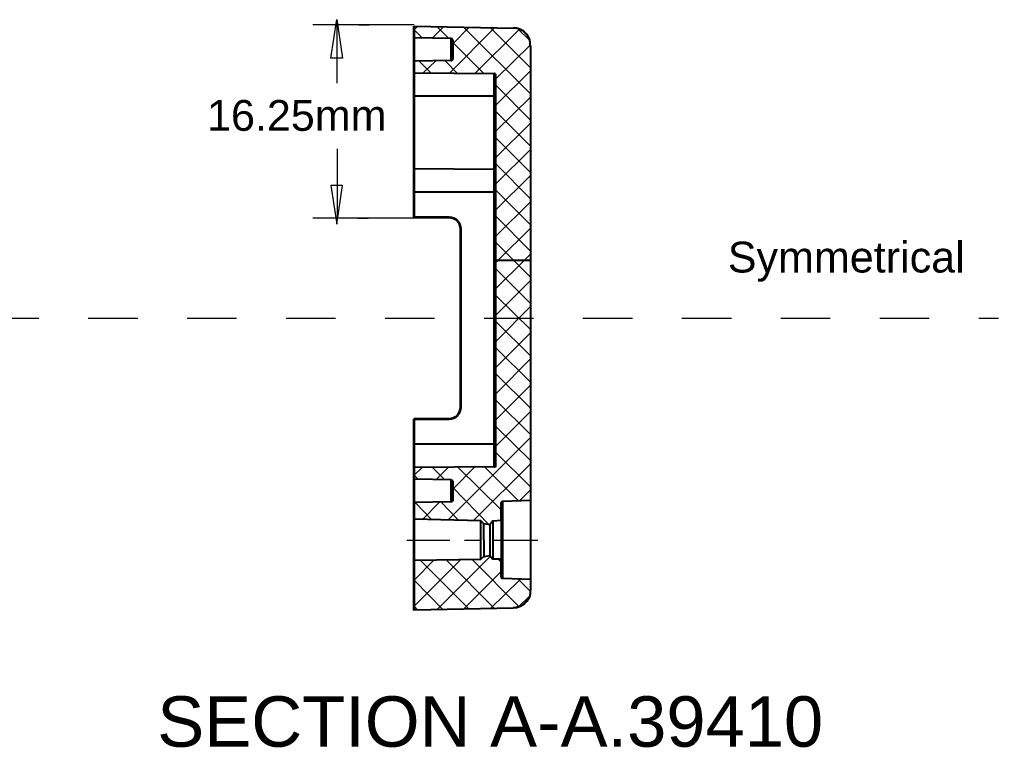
# Model space of a CAD drawing. Header units: inches. Extents: x -3.69 to 3.72, y -4.51 to 4.58.
# Drawn here: x 0.427 to 3.725, y -4.331 to -1.877 of the extents above; entities that cross this region are included whole.
import ezdxf

# ---------------------------------------------------------------- set-up
doc = ezdxf.new("R2010")
doc.units = ezdxf.units.IN
doc.header["$MEASUREMENT"] = 0
doc.linetypes.add('AI-Linetype-1', pattern=[0.333334, 0.166667, -0.166667])
doc.layers.add('Default', color=7, linetype='Continuous')
doc.layers.add('PCB', color=7, linetype='Continuous')

# ---------------------------------------------------------------- blocks, each defined once
blk = doc.blocks.new('block 15')
at = {"layer": 'Default', "color": 6, "true_color": 0xff00ff, "insert": (0.8905, -4.331), "char_height": 0.17, "attachment_point": 7}
blk.add_mtext('\\fArial|b0|i0|c0|p34;\\W1;SECTION A-A.39410', dxfattribs=at)
blk = doc.blocks.new('block 14')
at = {"layer": 'Default'}
blk.add_blockref('block 15', (0, 0), dxfattribs=at)
blk = doc.blocks.new('block 20')
at = {"layer": 'Default', "color": 150, "true_color": 0x0080ff, "insert": (1.0582, -2.2538), "char_height": 0.103889, "attachment_point": 7}
blk.add_mtext('\\fArial|b0|i0|c0|p34;\\W1;16.25mm', dxfattribs=at)
blk = doc.blocks.new('block 26')
at = {"layer": 'Default', "color": 6, "true_color": 0xff00ff, "insert": (2.8128, -2.7613), "char_height": 0.103889, "attachment_point": 7}
blk.add_mtext('\\fArial|b0|i0|c0|p34;\\W1;Symmetrical', dxfattribs=at)

msp = doc.modelspace()

# ---------------------------------------------------------------- linework, layer by layer
at = {"layer": 'Default', "color": 150, "lineweight": 18, "true_color": 0x0080ff}
for points in [[(1.4951, -1.8773), (1.515, -2.0072), (1.475, -2.0072), (1.4951, -1.8773)], [(1.4951, -1.8773), (1.4951, -2.0922)], [(1.4983, -2.552), (1.4983, -2.313)], [(1.4951, -2.5668), (1.515, -2.4368), (1.475, -2.4368), (1.4951, -2.5668)]]:
    msp.add_lwpolyline(points, dxfattribs=at)
at = {"layer": 'Default', "color": 7, "lineweight": 25, "true_color": 0xffffff}
for points in [[(1.756, -1.9391), (1.756, -1.8991)], [(1.756, -1.8991), (2.0908, -1.9058)], [(2.1492, -1.9658), (2.1475, -1.9641), (2.1475, -1.9524), (2.1475, -1.9508), (2.1458, -1.9508), (2.1458, -1.9458), (2.1442, -1.9441), (2.1442, -1.9408), (2.1425, -1.9408), (2.1425, -1.9374), (2.1408, -1.9374), (2.1408, -1.9341), (2.1392, -1.9341), (2.1392, -1.9324), (2.1375, -1.9308), (2.1375, -1.9291), (2.1358, -1.9291), (2.1358, -1.9275), (2.1342, -1.9275), (2.1342, -1.9258), (2.1325, -1.9258), (2.1325, -1.9241), (2.1292, -1.9208), (2.1275, -1.9208), (2.1275, -1.9191), (2.1258, -1.9191), (2.1258, -1.9175), (2.1242, -1.9175), (2.1242, -1.9158), (2.1225, -1.9158), (2.1208, -1.9141), (2.1192, -1.9141), (2.1192, -1.9124), (2.1158, -1.9124), (2.1158, -1.9108), (2.1125, -1.9108), (2.1125, -1.9091), (2.1092, -1.9091), (2.1075, -1.9075), (2.1025, -1.9075), (2.1025, -1.9058), (2.1008, -1.9058), (2.0908, -1.9058), (2.0892, -1.9058)], [(1.756, -1.9391), (1.756, -1.9408), (1.756, -2.0041), (1.756, -2.0174)], [(1.8859, -1.9458), (1.8843, -1.9441), (1.8843, -1.9424), (1.8826, -1.9424), (1.8809, -1.9408), (1.756, -1.9391)], [(1.8809, -2.0157), (1.8809, -2.0058), (1.8809, -1.9424), (1.8809, -1.9408)], [(1.8859, -1.9458), (1.8859, -2.0107)], [(2.1492, -2.6888), (2.1492, -1.9658)], [(1.8809, -2.0157), (1.8826, -2.0157), (1.8843, -2.0141), (1.8843, -2.0124), (1.8859, -2.0124), (1.8859, -2.0107)], [(1.8809, -2.0157), (1.756, -2.0174)], [(1.756, -2.0574), (1.756, -2.0174)], [(2.0309, -2.1357), (2.0259, -2.1357), (1.756, -2.1357), (1.756, -2.1224), (1.756, -2.0591), (1.756, -2.0574)], [(1.756, -2.0574), (2.0259, -2.0591)], [(2.0259, -2.1357), (2.0259, -2.1224), (2.0259, -2.0607), (2.0259, -2.0591)], [(2.0309, -2.0641), (2.0309, -2.0624), (2.0292, -2.0607), (2.0275, -2.0607), (2.0275, -2.0591), (2.0259, -2.0591)], [(2.0309, -2.6888), (2.0309, -2.0641)], [(2.0259, -2.3823), (1.756, -2.3806), (1.756, -2.3789), (1.756, -2.1607), (1.756, -2.1357)], [(2.0309, -2.3873), (2.0309, -2.3839), (2.0292, -2.3839), (2.0275, -2.3823), (2.0259, -2.3823), (2.0259, -2.3806), (2.0259, -2.159), (2.0259, -2.1357)], [(2.0259, -2.4589), (1.756, -2.4589), (1.756, -2.4456), (1.756, -2.3856), (1.756, -2.3806)], [(2.0259, -2.4589), (2.0259, -2.4456), (2.0259, -2.3839), (2.0259, -2.3823)], [(1.756, -2.5444), (1.756, -2.4589)], [(2.0259, -3.3086), (2.0259, -2.4589)], [(2.0309, -2.4589), (2.0259, -2.4589)], [(2.0259, -3.3852), (2.0275, -3.3852), (2.0292, -3.3835), (2.0309, -3.3835), (2.0309, -3.3802), (2.0309, -2.6888), (2.1492, -2.6888)], [(2.1492, -3.4985), (2.1492, -2.6888)], [(1.756, -3.3086), (1.756, -3.2231)], [(1.756, -3.3869), (1.756, -3.3835), (1.756, -3.3219), (1.756, -3.3086)], [(2.0259, -3.3086), (1.756, -3.3086)], [(2.0309, -3.3086), (2.0259, -3.3086)], [(2.0259, -3.3852), (2.0259, -3.3835), (2.0259, -3.3219), (2.0259, -3.3086)], [(2.0259, -3.3852), (1.756, -3.3869)], [(1.8809, -3.4285), (1.756, -3.4269), (1.756, -3.3869)], [(1.756, -3.5052), (1.756, -3.4952), (1.756, -3.4285), (1.756, -3.4269)], [(1.8809, -3.4285), (1.8826, -3.4302), (1.8843, -3.4302), (1.8843, -3.4319), (1.8859, -3.4335)], [(1.8809, -3.5035), (1.8809, -3.4968), (1.8809, -3.4302), (1.8809, -3.4285)], [(1.8859, -3.4335), (1.8859, -3.4985)], [(1.8809, -3.5035), (1.756, -3.5052)], [(1.9909, -3.5768), (1.9809, -3.5668), (1.756, -3.5618), (1.756, -3.5052)], [(1.8859, -3.4985), (1.8859, -3.5002), (1.8843, -3.5002), (1.8843, -3.5018), (1.8826, -3.5018), (1.8826, -3.5035), (1.8809, -3.5035)], [(2.1492, -3.4985), (2.0542, -3.5018), (2.0525, -3.5018), (2.0525, -3.5035), (2.0509, -3.5035), (2.0492, -3.5052), (2.0492, -3.5068)], [(2.0492, -3.5651), (2.0492, -3.5068)], [(2.0542, -3.5018), (2.0542, -3.5035), (2.0542, -3.7567), (2.0542, -3.7601)], [(2.1492, -3.7634), (2.1492, -3.7601), (2.1492, -3.5002), (2.1492, -3.4985)], [(1.756, -3.7001), (1.756, -3.6968), (1.756, -3.5635), (1.756, -3.5618)], [(1.9809, -3.6968), (1.9809, -3.6951), (1.9809, -3.5701), (1.9809, -3.5668)], [(1.9909, -3.5768), (1.9926, -3.5768)], [(1.9909, -3.6318), (1.9909, -3.5768), (1.9926, -3.5768)], [(2.0109, -3.5801), (1.9909, -3.5768)], [(1.9909, -3.6318), (1.9909, -3.5768)], [(2.0209, -3.5668), (2.0109, -3.5801)], [(2.0109, -3.5801), (2.0109, -3.5818), (2.0109, -3.6818), (2.0109, -3.6834)], [(2.0492, -3.5651), (2.0492, -3.5668), (2.0492, -3.6934), (2.0492, -3.6968), (2.0209, -3.6968)], [(2.0209, -3.5668), (2.0492, -3.5651)], [(2.0209, -3.5668), (2.0209, -3.5718), (2.0209, -3.6185), (2.0209, -3.6318)], [(1.9909, -3.6318), (1.9909, -3.6418), (1.9909, -3.6818), (1.9909, -3.6851)], [(2.0209, -3.6318), (2.0209, -3.6434), (2.0209, -3.6951), (2.0209, -3.6968)], [(1.756, -3.7001), (1.9809, -3.6968), (1.9909, -3.6868), (1.9926, -3.6868)], [(1.9909, -3.6868), (2.0109, -3.6834)], [(2.0109, -3.6834), (2.0209, -3.6968)], [(2.0908, -3.8617), (1.756, -3.8684), (1.756, -3.7001)], [(2.0492, -3.7551), (2.0492, -3.6968)], [(2.0492, -3.7551), (2.0492, -3.7584), (2.0509, -3.7584), (2.0509, -3.7601), (2.0542, -3.7601), (2.1492, -3.7634)], [(2.1492, -3.8017), (2.1492, -3.7634)], [(2.1492, -3.8017), (2.1475, -3.8017), (2.1475, -3.8034), (2.1475, -3.8134), (2.1475, -3.8151), (2.1458, -3.8151), (2.1458, -3.82), (2.1442, -3.8217), (2.1442, -3.825), (2.1425, -3.825), (2.1425, -3.8284), (2.1408, -3.8284), (2.1408, -3.8317), (2.1392, -3.8317), (2.1392, -3.8334), (2.1375, -3.835), (2.1375, -3.8367), (2.1358, -3.8367), (2.1358, -3.8384), (2.1342, -3.8384), (2.1342, -3.84), (2.1325, -3.84), (2.1325, -3.8417), (2.1292, -3.845), (2.1275, -3.845), (2.1275, -3.8467), (2.1258, -3.8467), (2.1258, -3.8484), (2.1242, -3.8484), (2.1242, -3.85), (2.1225, -3.85), (2.1208, -3.8517), (2.1192, -3.8517), (2.1192, -3.8534), (2.1158, -3.8534), (2.1158, -3.855), (2.1125, -3.855), (2.1125, -3.8567), (2.1092, -3.8567), (2.1075, -3.8584), (2.1025, -3.8584), (2.1025, -3.86), (2.1008, -3.86), (2.0908, -3.86), (2.0892, -3.86)]]:
    msp.add_lwpolyline(points, dxfattribs=at)
at = {"layer": 'Default', "color": 7, "lineweight": 18, "true_color": 0xffffff}
for points in [[(1.756, -1.9124), (1.7676, -1.9008)], [(1.7826, -1.9391), (1.756, -1.9124)], [(1.816, -1.9408), (1.8543, -1.9025)], [(1.8726, -1.9408), (1.8326, -1.9008)], [(1.8743, -2.0591), (2.0275, -1.9041)], [(1.8859, -1.9591), (1.9409, -1.9025)], [(2.1492, -2.129), (1.9226, -1.9025)], [(1.9609, -2.0591), (2.1108, -1.9091)], [(2.1492, -2.0407), (2.0125, -1.9041)], [(2.1475, -1.9491), (2.1042, -1.9075)], [(1.9909, -2.0591), (1.8859, -1.9541)], [(2.0309, -2.0774), (2.1492, -1.9608)], [(1.8126, -2.0574), (1.7726, -2.0174)], [(1.786, -2.0574), (1.8276, -2.0174)], [(1.9026, -2.0591), (1.8593, -2.0157)], [(2.0309, -2.1657), (2.1492, -2.0491)], [(2.1492, -2.2173), (2.0309, -2.099)], [(2.0309, -2.254), (2.1492, -2.1374)], [(2.1492, -2.3056), (2.0309, -2.1874)], [(2.0309, -2.3423), (2.1492, -2.2257)], [(2.1492, -2.3939), (2.0309, -2.2756)], [(2.0309, -2.4306), (2.1492, -2.314)], [(2.1492, -2.4822), (2.0309, -2.3639)], [(2.0309, -2.5189), (2.1492, -2.4023)], [(2.1492, -2.5705), (2.0309, -2.4522)], [(2.0309, -2.6072), (2.1492, -2.4906)], [(2.1492, -2.6588), (2.0309, -2.5405)], [(2.0392, -2.6888), (2.1492, -2.5789)], [(2.0908, -2.6888), (2.0309, -2.6288)], [(2.1275, -2.6888), (2.1492, -2.6672)], [(2.0309, -2.7838), (2.1275, -2.6888)], [(2.0309, -2.6955), (2.0392, -2.6888)], [(2.1492, -2.7471), (2.0908, -2.6888)], [(2.1492, -2.8354), (2.0309, -2.7171)], [(2.0309, -2.8737), (2.1492, -2.7555)], [(2.1492, -2.9237), (2.0309, -2.8071)], [(2.0309, -2.9621), (2.1492, -2.8438)], [(2.1492, -3.012), (2.0309, -2.8954)], [(2.0309, -3.0503), (2.1492, -2.932)], [(2.1492, -3.1003), (2.0309, -2.9837)], [(2.0309, -3.1386), (2.1492, -3.0204)], [(2.1492, -3.1886), (2.0309, -3.072)], [(2.0309, -3.2269), (2.1492, -3.1087)], [(2.1492, -3.2769), (2.0309, -3.1603)], [(2.0309, -3.3152), (2.1492, -3.197)], [(2.1492, -3.3652), (2.0309, -3.2486)], [(1.8693, -3.5651), (2.1492, -3.2853)], [(2.1492, -3.4535), (2.0309, -3.3369)], [(1.756, -3.4135), (1.7826, -3.3869)], [(1.8593, -3.4285), (1.8176, -3.3869)], [(1.8293, -3.4285), (1.8709, -3.3869)], [(1.8859, -3.4602), (1.9609, -3.3852)], [(2.0492, -3.5302), (1.9043, -3.3869)], [(1.9576, -3.5651), (2.1492, -3.3736)], [(2.1075, -3.5002), (1.9926, -3.3852)], [(1.7693, -3.4269), (1.756, -3.4135)], [(2.0092, -3.5801), (1.8859, -3.4552)], [(2.1108, -3.5002), (2.1492, -3.4618)], [(1.816, -3.5635), (1.7593, -3.5052)], [(1.7826, -3.5635), (1.8426, -3.5035)], [(1.9059, -3.5651), (1.8459, -3.5035)], [(2.0459, -3.5651), (2.0492, -3.5618)], [(1.8326, -3.8667), (2.0125, -3.6868)], [(1.756, -3.855), (1.9126, -3.6984)], [(1.756, -3.7667), (1.8226, -3.7001)], [(1.9409, -3.865), (1.776, -3.7001)], [(2.0275, -3.8634), (1.8643, -3.6984)], [(2.1108, -3.8584), (1.9509, -3.6968)], [(2.0492, -3.7067), (2.0392, -3.6968)], [(1.9226, -3.865), (2.0492, -3.7384)], [(1.8543, -3.8667), (1.756, -3.7667)], [(2.0125, -3.8634), (2.1142, -3.7634)], [(2.1492, -3.8067), (2.1042, -3.7617)], [(2.1042, -3.86), (2.1475, -3.8184)], [(1.7676, -3.8667), (1.756, -3.855)]]:
    msp.add_lwpolyline(points, dxfattribs=at)
at = {"layer": 'Default', "color": 6, "linetype": 'AI-Linetype-1', "lineweight": 18, "true_color": 0xff00ff}
msp.add_lwpolyline([(-0.3419, -2.8837), (3.7245, -2.8837)], dxfattribs=at)
at = {"layer": 'Default', "color": 6, "lineweight": 18, "true_color": 0xff00ff}
for points in [[(1.731, -3.6318), (1.8759, -3.6318)], [(1.9259, -3.6318), (1.9759, -3.6318)], [(2.0259, -3.6318), (2.1725, -3.6318)]]:
    msp.add_lwpolyline(points, dxfattribs=at)
at = {"layer": 'Default', "color": 150, "lineweight": 18, "true_color": 0x0080ff}
for points in [[(1.756, -1.8953), (1.7069, -1.8953), (1.6699, -1.8953), (1.6423, -1.8953), (1.6286, -1.8953), (1.6172, -1.8953), (1.6078, -1.8953), (1.5985, -1.8953), (1.5911, -1.8953), (1.5855, -1.8953), (1.5798, -1.8953), (1.5757, -1.8953), (1.573, -1.8953), (1.5704, -1.8953), (1.5691, -1.8953), (1.5692, -1.8953), (1.5694, -1.8953), (1.5751, -1.8953), (1.5822, -1.8953), (1.5893, -1.8953), (1.5979, -1.8953), (1.6021, -1.8953), (1.6041, -1.8953), (1.6051, -1.8953), (1.6043, -1.8953), (1.6036, -1.8953), (1.601, -1.8953), (1.5961, -1.8953), (1.5863, -1.8953), (1.5668, -1.8953), (1.5364, -1.8953), (1.506, -1.8953), (1.4645, -1.8953), (1.4153, -1.8953)], [(1.756, -2.5463), (1.7064, -2.5463), (1.6689, -2.5463), (1.6409, -2.5463), (1.627, -2.5463), (1.6154, -2.5463), (1.6058, -2.5463), (1.5963, -2.5463), (1.5888, -2.5463), (1.583, -2.5463), (1.5771, -2.5463), (1.573, -2.5463), (1.5702, -2.5463), (1.5674, -2.5463), (1.566, -2.5463), (1.566, -2.5463), (1.5659, -2.5463), (1.5714, -2.5463), (1.5785, -2.5463), (1.5856, -2.5463), (1.5942, -2.5463), (1.5985, -2.5463), (1.6007, -2.5463), (1.6018, -2.5463), (1.6012, -2.5463), (1.6006, -2.5463), (1.5982, -2.5463), (1.5935, -2.5463), (1.5841, -2.5463), (1.5651, -2.5463), (1.5352, -2.5463), (1.5052, -2.5463), (1.4642, -2.5463), (1.4153, -2.5463)]]:
    msp.add_open_spline(points, degree=3, knots=[0, 0, 0, 0, 1, 1, 1, 2, 2, 2, 3, 3, 3, 4, 4, 4, 5, 5, 5, 6, 6, 6, 7, 7, 7, 8, 8, 8, 9, 9, 9, 10, 10, 10, 11, 11, 11, 11], dxfattribs=at)
at = {"layer": 'PCB', "color": 7, "lineweight": 35, "true_color": 0xffffff}
for points in [[(1.756, -2.5444), (1.756, -1.8991)], [(1.756, -3.8684), (1.756, -3.2231)]]:
    msp.add_lwpolyline(points, dxfattribs=at)
at = {"layer": 'PCB', "color": 1, "lineweight": 35, "true_color": 0xff0013}
msp.add_open_spline([(1.756, -3.2231), (1.7953, -3.2231), (1.8347, -3.2231), (1.8741, -3.2231), (1.8958, -3.2231), (1.9135, -3.2055), (1.9135, -3.1837), (1.9135, -2.9837), (1.9135, -2.7837), (1.9135, -2.5837), (1.9135, -2.562), (1.8958, -2.5444), (1.8741, -2.5444), (1.8347, -2.5444), (1.7953, -2.5444), (1.756, -2.5444)], degree=3, knots=[0, 0, 0, 0, 1, 1, 1, 2, 2, 2, 3, 3, 3, 4, 4, 4, 5, 5, 5, 5], dxfattribs=at)

# ---------------------------------------------------------------- block references
at = {"layer": 'Default'}
for name in ['block 20', 'block 26', 'block 14']:
    msp.add_blockref(name, (0, 0), dxfattribs=at)

doc.saveas('drawing.dxf')
